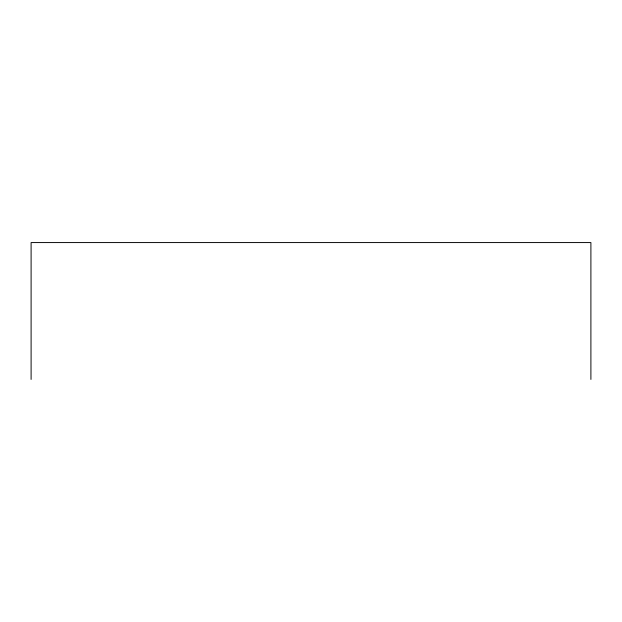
<?xml version="1.0" encoding="UTF-8"?>
<svg xmlns="http://www.w3.org/2000/svg" width="622" height="622" viewBox="0 0 622 622"><rect width="100%" height="100%" fill="white"/><g stroke="black" fill="none" stroke-linecap="round" stroke-linejoin="round"><path stroke-width="0.93" d="M590.9 379.428L590.9 242.572L31.1 242.572L31.1 379.428"/></g></svg>
